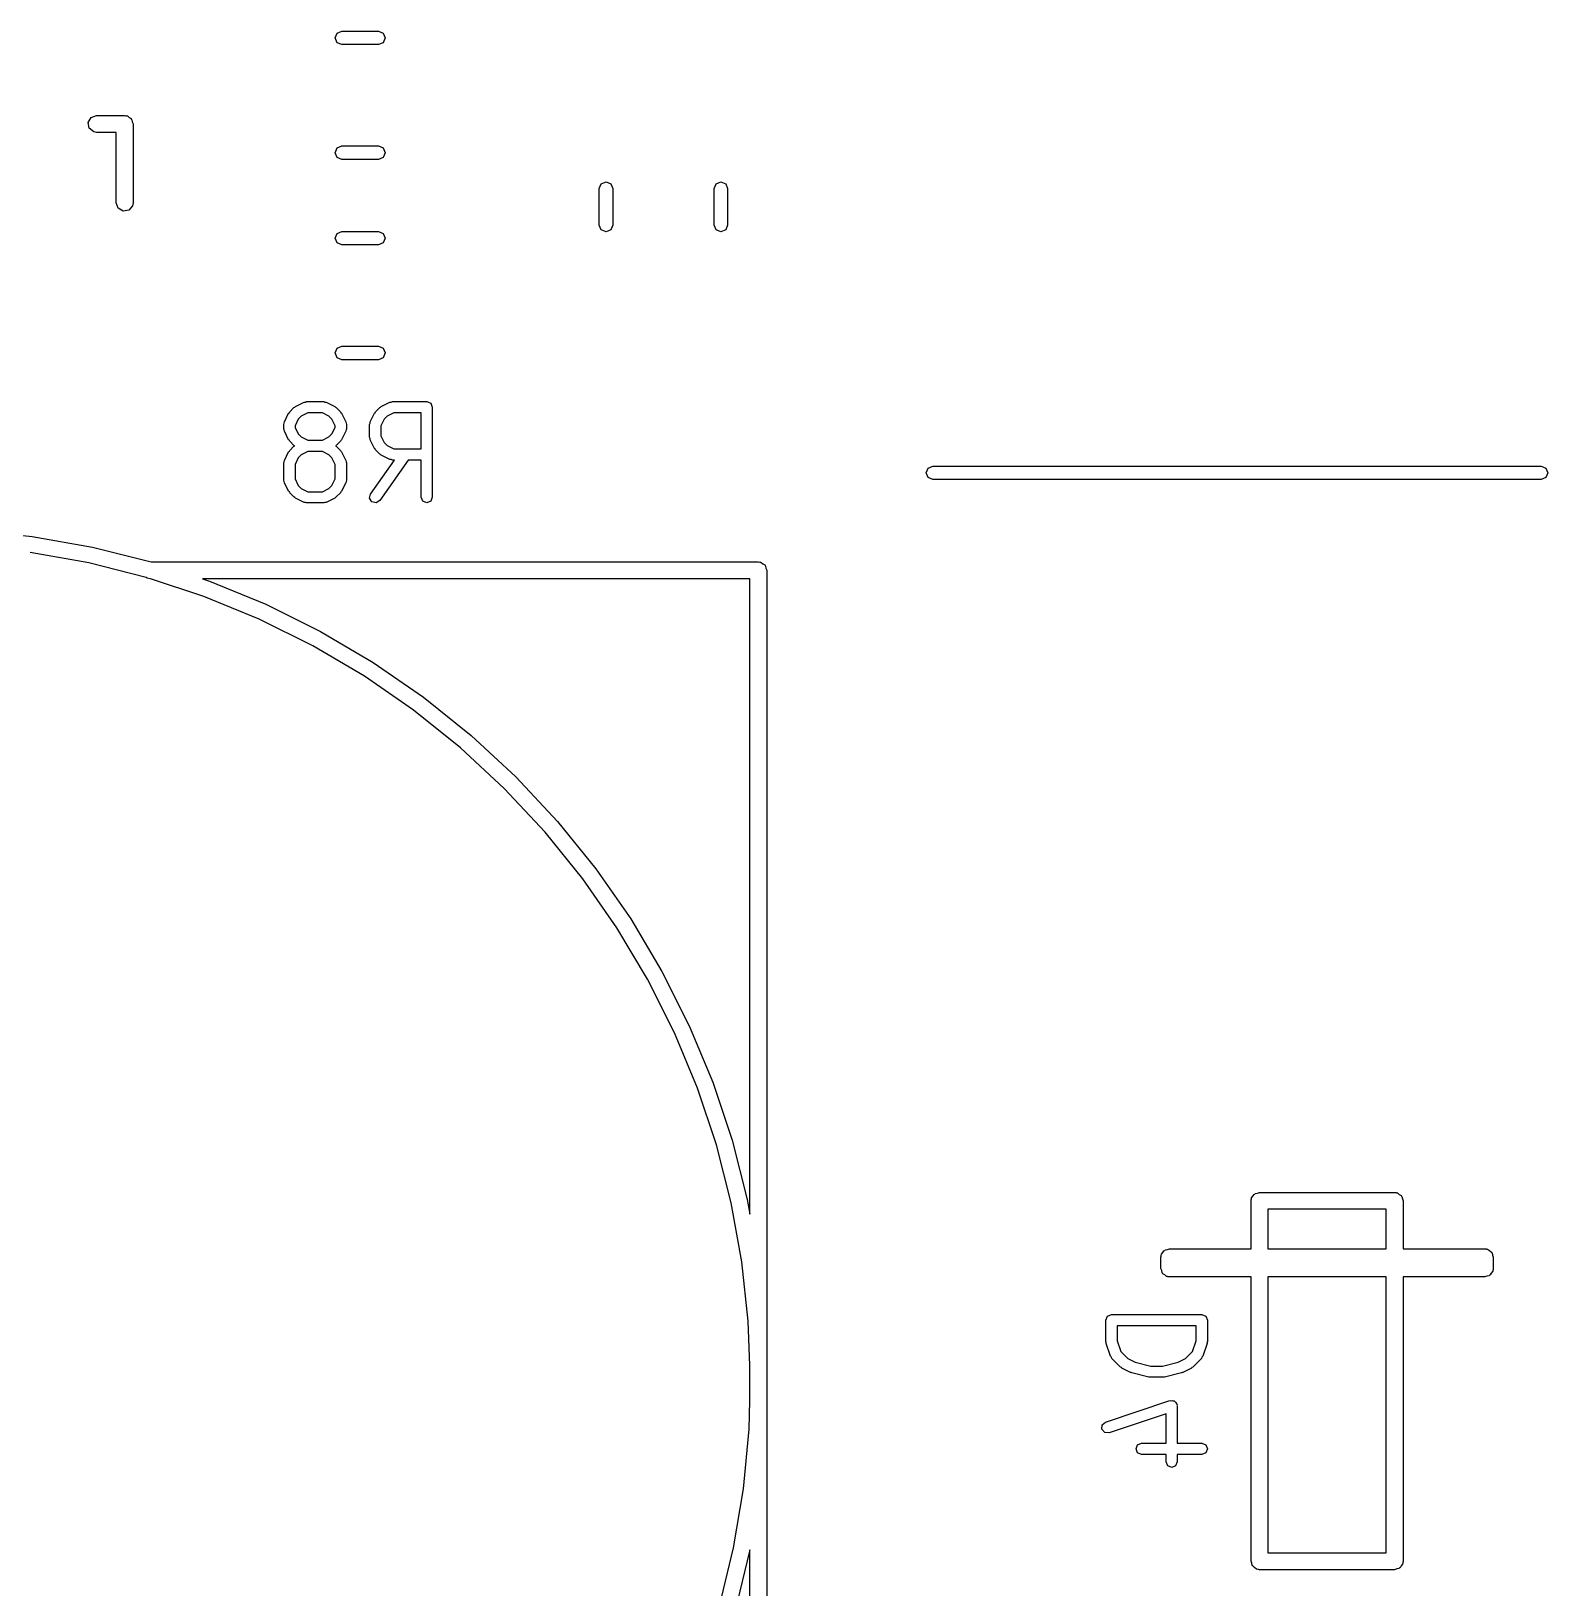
# Model space of a CAD drawing. Extents: x 0.03 to 2.09, y 0.22 to 4.14.
# Drawn here: x 0.573 to 1.103, y 2.457 to 3.002 of the extents above; entities that cross this region are included whole.
import ezdxf

# ---------------------------------------------------------------- set-up
doc = ezdxf.new("R2010")
doc.units = 0
doc.header["$MEASUREMENT"] = 0
doc.layers.add('BLACK', color=7, linetype='CONTINUOUS')

msp = doc.modelspace()

# ---------------------------------------------------------------- linework, layer by layer
at = {"layer": 'BLACK', "linetype": 'CONTINUOUS'}
for p, q in [((0.678847, 2.99913), (0.679539, 3.0008)), ((0.679539, 2.99746), (0.678847, 2.99913)), ((0.679539, 3.0008), (0.681209, 3.0015)), ((0.681209, 3.0015), (0.694027, 3.0015)), ((0.694027, 3.0015), (0.695697, 3.0008)), ((0.695697, 3.0008), (0.696389, 2.99913)), ((0.696389, 2.99913), (0.695697, 2.99746)), ((0.681209, 2.99677), (0.679539, 2.99746)), ((0.694027, 2.99677), (0.681209, 2.99677)), ((0.695697, 2.99746), (0.694027, 2.99677)), ((0.593571, 2.97132), (0.595469, 2.97201)), ((0.595469, 2.97201), (0.605269, 2.97201)), ((0.605269, 2.97201), (0.605652, 2.97194)), ((0.605652, 2.97194), (0.605781, 2.97196)), ((0.605781, 2.97196), (0.605895, 2.9719)), ((0.605895, 2.9719), (0.606278, 2.97183)), ((0.606278, 2.97183), (0.606866, 2.97134)), ((0.592561, 2.96957), (0.593571, 2.97132)), ((0.592911, 2.96758), (0.592561, 2.96957)), ((0.594459, 2.96628), (0.592911, 2.96758)), ((0.606866, 2.97134), (0.60753, 2.97095)), ((0.60753, 2.97095), (0.607622, 2.9707)), ((0.607622, 2.9707), (0.607826, 2.97053)), ((0.607826, 2.97053), (0.607959, 2.96978)), ((0.607959, 2.96978), (0.608221, 2.96906)), ((0.608221, 2.96906), (0.608221, 2.94146)), ((0.595469, 2.9661), (0.594459, 2.96628)), ((0.602316, 2.9661), (0.595469, 2.9661)), ((0.602316, 2.94146), (0.602316, 2.9661)), ((0.679539, 2.96065), (0.681209, 2.96134)), ((0.681209, 2.96134), (0.694027, 2.96134)), ((0.694027, 2.96134), (0.695697, 2.96065)), ((0.678847, 2.95898), (0.679539, 2.96065)), ((0.679539, 2.95731), (0.678847, 2.95898)), ((0.681209, 2.95661), (0.679539, 2.95731)), ((0.694027, 2.95661), (0.681209, 2.95661)), ((0.695697, 2.95731), (0.694027, 2.95661)), ((0.695697, 2.96065), (0.696389, 2.95898)), ((0.696389, 2.95898), (0.695697, 2.95731)), ((0.771181, 2.94647), (0.771873, 2.94814)), ((0.771181, 2.93365), (0.771181, 2.94647)), ((0.771873, 2.94814), (0.773543, 2.94883)), ((0.773543, 2.94883), (0.775214, 2.94814)), ((0.775214, 2.94814), (0.775906, 2.94647)), ((0.775906, 2.94647), (0.775906, 2.93365)), ((0.811339, 2.94647), (0.81203, 2.94814)), ((0.811339, 2.93365), (0.811339, 2.94647)), ((0.81203, 2.94814), (0.813701, 2.94883)), ((0.813701, 2.94883), (0.815371, 2.94814)), ((0.815371, 2.94814), (0.816063, 2.94647)), ((0.816063, 2.94647), (0.816063, 2.93365)), ((0.603007, 2.93956), (0.602316, 2.94146)), ((0.604756, 2.93855), (0.603007, 2.93956)), ((0.608043, 2.94045), (0.606745, 2.9389)), ((0.608221, 2.94146), (0.608043, 2.94045)), ((0.606745, 2.9389), (0.604756, 2.93855)), ((0.678847, 2.92913), (0.679539, 2.9308)), ((0.679539, 2.92746), (0.678847, 2.92913)), ((0.679539, 2.9308), (0.681209, 2.9315)), ((0.681209, 2.9315), (0.694027, 2.9315)), ((0.694027, 2.9315), (0.695697, 2.9308)), ((0.695697, 2.9308), (0.696389, 2.92913)), ((0.696389, 2.92913), (0.695697, 2.92746)), ((0.771873, 2.93198), (0.771181, 2.93365)), ((0.773543, 2.93129), (0.771873, 2.93198)), ((0.775214, 2.93198), (0.773543, 2.93129)), ((0.775906, 2.93365), (0.775214, 2.93198)), ((0.81203, 2.93198), (0.811339, 2.93365)), ((0.813701, 2.93129), (0.81203, 2.93198)), ((0.815371, 2.93198), (0.813701, 2.93129)), ((0.816063, 2.93365), (0.815371, 2.93198)), ((0.681209, 2.92677), (0.679539, 2.92746)), ((0.694027, 2.92677), (0.681209, 2.92677)), ((0.695697, 2.92746), (0.694027, 2.92677)), ((0.678847, 2.88898), (0.679539, 2.89065)), ((0.679539, 2.89065), (0.681209, 2.89134)), ((0.681209, 2.89134), (0.694027, 2.89134)), ((0.694027, 2.89134), (0.695697, 2.89065)), ((0.695697, 2.89065), (0.696389, 2.88898)), ((0.679539, 2.88731), (0.678847, 2.88898)), ((0.681209, 2.88661), (0.679539, 2.88731)), ((0.694027, 2.88661), (0.681209, 2.88661)), ((0.695697, 2.88731), (0.694027, 2.88661)), ((0.696389, 2.88898), (0.695697, 2.88731)), ((0.662855, 2.8681), (0.662979, 2.8684)), ((0.662979, 2.8684), (0.664479, 2.8699)), ((0.664479, 2.8699), (0.664778, 2.87002)), ((0.664778, 2.87002), (0.66499, 2.87026)), ((0.66499, 2.87026), (0.66799, 2.87176)), ((0.66799, 2.87176), (0.668447, 2.8718)), ((0.668447, 2.8718), (0.66887, 2.87197)), ((0.66887, 2.87197), (0.67487, 2.87197)), ((0.67487, 2.87197), (0.675293, 2.8718)), ((0.675293, 2.8718), (0.67575, 2.87176)), ((0.67575, 2.87176), (0.67875, 2.87026)), ((0.67875, 2.87026), (0.678962, 2.87002)), ((0.678962, 2.87002), (0.679261, 2.8699)), ((0.679261, 2.8699), (0.680761, 2.8684)), ((0.680761, 2.8684), (0.680885, 2.8681)), ((0.692851, 2.8681), (0.692975, 2.8684)), ((0.692975, 2.8684), (0.694475, 2.8699)), ((0.694475, 2.8699), (0.694774, 2.87002)), ((0.694774, 2.87002), (0.694987, 2.87026)), ((0.694987, 2.87026), (0.697986, 2.87176)), ((0.697986, 2.87176), (0.698443, 2.8718)), ((0.698443, 2.8718), (0.698867, 2.87197)), ((0.698867, 2.87197), (0.710865, 2.87197)), ((0.710865, 2.87197), (0.712257, 2.8714)), ((0.712257, 2.8714), (0.712834, 2.87)), ((0.712834, 2.87), (0.712834, 2.83851)), ((0.660903, 2.864), (0.661078, 2.86443)), ((0.660903, 2.8625), (0.660903, 2.864)), ((0.661078, 2.86443), (0.661111, 2.86488)), ((0.661111, 2.86488), (0.66261, 2.86788)), ((0.66261, 2.86788), (0.662855, 2.8681)), ((0.665989, 2.86584), (0.66484, 2.86354)), ((0.66484, 2.86354), (0.66484, 2.86297)), ((0.66484, 2.86297), (0.665989, 2.86067)), ((0.667037, 2.86689), (0.665989, 2.86584)), ((0.669335, 2.86804), (0.667037, 2.86689)), ((0.674405, 2.86804), (0.669335, 2.86804)), ((0.676703, 2.86689), (0.674405, 2.86804)), ((0.677751, 2.86584), (0.676703, 2.86689)), ((0.6789, 2.86354), (0.677751, 2.86584)), ((0.677751, 2.86067), (0.6789, 2.86297)), ((0.6789, 2.86297), (0.6789, 2.86354)), ((0.680885, 2.8681), (0.68113, 2.86788)), ((0.68113, 2.86788), (0.68263, 2.86488)), ((0.68263, 2.86488), (0.682662, 2.86443)), ((0.682662, 2.86443), (0.682837, 2.864)), ((0.682837, 2.864), (0.682837, 2.8625)), ((0.690899, 2.864), (0.691074, 2.86443)), ((0.690899, 2.85951), (0.690899, 2.864)), ((0.691074, 2.86443), (0.691107, 2.86488)), ((0.691107, 2.86488), (0.692607, 2.86788)), ((0.692607, 2.86788), (0.692851, 2.8681)), ((0.695985, 2.86584), (0.694836, 2.86354)), ((0.694836, 2.86354), (0.694836, 2.85997)), ((0.697033, 2.86689), (0.695985, 2.86584)), ((0.699331, 2.86804), (0.697033, 2.86689)), ((0.708897, 2.86804), (0.699331, 2.86804)), ((0.708897, 2.85547), (0.708897, 2.86804)), ((0.661078, 2.86208), (0.660903, 2.8625)), ((0.661111, 2.86162), (0.661078, 2.86208)), ((0.66261, 2.85862), (0.661111, 2.86162)), ((0.662855, 2.85841), (0.66261, 2.85862)), ((0.662979, 2.85811), (0.662855, 2.85841)), ((0.664479, 2.85661), (0.662979, 2.85811)), ((0.665989, 2.86067), (0.667037, 2.85962)), ((0.667037, 2.85962), (0.669335, 2.85847)), ((0.669335, 2.85847), (0.674405, 2.85847)), ((0.674405, 2.85847), (0.676703, 2.85962)), ((0.676703, 2.85962), (0.677751, 2.86067)), ((0.680761, 2.85811), (0.679261, 2.85661)), ((0.680885, 2.85841), (0.680761, 2.85811)), ((0.68113, 2.85862), (0.680885, 2.85841)), ((0.68263, 2.86162), (0.68113, 2.85862)), ((0.682662, 2.86208), (0.68263, 2.86162)), ((0.682837, 2.8625), (0.682662, 2.86208)), ((0.691074, 2.85908), (0.690899, 2.85951)), ((0.691107, 2.85862), (0.691074, 2.85908)), ((0.692607, 2.85563), (0.691107, 2.85862)), ((0.694836, 2.85997), (0.695985, 2.85767)), ((0.695985, 2.85767), (0.697033, 2.85662)), ((0.661111, 2.85139), (0.66261, 2.85439)), ((0.66261, 2.85439), (0.662855, 2.8546)), ((0.662855, 2.8546), (0.662979, 2.8549)), ((0.662979, 2.8549), (0.664479, 2.8564)), ((0.664739, 2.85651), (0.664479, 2.85661)), ((0.664479, 2.8564), (0.664739, 2.85651)), ((0.665989, 2.85234), (0.66484, 2.85004)), ((0.667037, 2.85339), (0.665989, 2.85234)), ((0.669335, 2.85454), (0.667037, 2.85339)), ((0.674405, 2.85454), (0.669335, 2.85454)), ((0.676703, 2.85339), (0.674405, 2.85454)), ((0.677751, 2.85234), (0.676703, 2.85339)), ((0.6789, 2.85004), (0.677751, 2.85234)), ((0.679261, 2.85661), (0.679001, 2.85651)), ((0.679001, 2.85651), (0.679261, 2.8564)), ((0.679261, 2.8564), (0.680761, 2.8549)), ((0.680761, 2.8549), (0.680885, 2.8546)), ((0.680885, 2.8546), (0.68113, 2.85439)), ((0.68113, 2.85439), (0.68263, 2.85139)), ((0.692851, 2.85541), (0.692607, 2.85563)), ((0.692975, 2.85511), (0.692851, 2.85541)), ((0.694475, 2.85361), (0.692975, 2.85511)), ((0.694774, 2.85349), (0.694475, 2.85361)), ((0.694987, 2.85324), (0.694774, 2.85349)), ((0.697986, 2.85175), (0.694987, 2.85324)), ((0.697033, 2.85662), (0.699331, 2.85547)), ((0.699331, 2.85547), (0.708897, 2.85547)), ((0.660903, 2.85051), (0.661078, 2.85093)), ((0.660903, 2.84451), (0.660903, 2.85051)), ((0.661078, 2.85093), (0.661111, 2.85139)), ((0.66484, 2.85004), (0.66484, 2.84497)), ((0.6789, 2.84497), (0.6789, 2.85004)), ((0.68263, 2.85139), (0.682662, 2.85093)), ((0.682662, 2.85093), (0.682837, 2.85051)), ((0.682837, 2.85051), (0.682837, 2.84451)), ((0.691255, 2.83964), (0.699585, 2.85154)), ((0.704391, 2.85154), (0.69448, 2.83738)), ((0.698443, 2.85171), (0.697986, 2.85175)), ((0.698867, 2.85154), (0.698443, 2.85171)), ((0.699585, 2.85154), (0.698867, 2.85154)), ((0.708897, 2.85154), (0.704391, 2.85154)), ((0.708897, 2.83851), (0.708897, 2.85154)), ((0.885433, 2.84705), (0.886125, 2.84872)), ((0.886125, 2.84538), (0.885433, 2.84705)), ((0.886125, 2.84872), (0.887795, 2.84941)), ((0.887795, 2.84941), (1.10039, 2.84941)), ((1.10039, 2.84941), (1.10206, 2.84872)), ((1.10206, 2.84872), (1.10276, 2.84705)), ((1.10276, 2.84705), (1.10206, 2.84538)), ((0.661078, 2.84408), (0.660903, 2.84451)), ((0.661111, 2.84363), (0.661078, 2.84408)), ((0.66261, 2.84063), (0.661111, 2.84363)), ((0.66484, 2.84497), (0.665989, 2.84267)), ((0.665989, 2.84267), (0.667037, 2.84163)), ((0.667037, 2.84163), (0.669335, 2.84048)), ((0.674405, 2.84048), (0.676703, 2.84163)), ((0.676703, 2.84163), (0.677751, 2.84267)), ((0.677751, 2.84267), (0.6789, 2.84497)), ((0.68263, 2.84363), (0.68113, 2.84063)), ((0.682662, 2.84408), (0.68263, 2.84363)), ((0.682837, 2.84451), (0.682662, 2.84408)), ((0.887795, 2.84469), (0.886125, 2.84538)), ((1.10039, 2.84469), (0.887795, 2.84469)), ((1.10206, 2.84538), (1.10039, 2.84469)), ((0.662855, 2.84041), (0.66261, 2.84063)), ((0.662979, 2.84012), (0.662855, 2.84041)), ((0.664479, 2.83862), (0.662979, 2.84012)), ((0.664778, 2.83849), (0.664479, 2.83862)), ((0.66499, 2.83825), (0.664778, 2.83849)), ((0.66799, 2.83675), (0.66499, 2.83825)), ((0.668447, 2.83671), (0.66799, 2.83675)), ((0.66887, 2.83654), (0.668447, 2.83671)), ((0.67487, 2.83654), (0.66887, 2.83654)), ((0.669335, 2.84048), (0.674405, 2.84048)), ((0.675293, 2.83671), (0.67487, 2.83654)), ((0.67575, 2.83675), (0.675293, 2.83671)), ((0.67875, 2.83825), (0.67575, 2.83675)), ((0.678962, 2.83849), (0.67875, 2.83825)), ((0.679261, 2.83862), (0.678962, 2.83849)), ((0.680761, 2.84012), (0.679261, 2.83862)), ((0.680885, 2.84041), (0.680761, 2.84012)), ((0.68113, 2.84063), (0.680885, 2.84041)), ((0.690929, 2.83817), (0.691255, 2.83964)), ((0.691739, 2.8369), (0.690929, 2.83817)), ((0.69321, 2.83657), (0.691739, 2.8369)), ((0.69448, 2.83738), (0.69321, 2.83657)), ((0.709473, 2.83712), (0.708897, 2.83851)), ((0.710865, 2.83654), (0.709473, 2.83712)), ((0.712257, 2.83712), (0.710865, 2.83654)), ((0.712834, 2.83851), (0.712257, 2.83712)), ((0.55178, 2.82707), (0.573001, 2.82485)), ((0.573001, 2.82485), (0.59401, 2.82113)), ((0.59401, 2.82113), (0.614578, 2.81594)), ((0.592813, 2.81555), (0.572207, 2.8192)), ((0.612825, 2.8105), (0.592813, 2.81555)), ((0.614578, 2.81594), (0.826772, 2.81594)), ((0.826772, 2.81594), (0.827155, 2.81588)), ((0.827155, 2.81588), (0.827284, 2.8159)), ((0.827284, 2.8159), (0.827398, 2.81583)), ((0.827398, 2.81583), (0.827782, 2.81577)), ((0.827782, 2.81577), (0.828369, 2.81527)), ((0.828369, 2.81527), (0.829034, 2.81489)), ((0.829034, 2.81489), (0.829125, 2.81464)), ((0.829125, 2.81464), (0.829329, 2.81447)), ((0.829329, 2.81447), (0.829462, 2.81371)), ((0.613163, 2.81022), (0.612825, 2.8105)), ((0.614173, 2.81004), (0.613163, 2.81022)), ((0.614293, 2.81004), (0.614173, 2.81004)), ((0.632981, 2.80388), (0.614293, 2.81004)), ((0.632516, 2.81004), (0.634962, 2.80923)), ((0.823819, 2.81004), (0.632516, 2.81004)), ((0.634962, 2.80923), (0.654696, 2.80112)), ((0.823819, 2.58786), (0.823819, 2.81004)), ((0.829462, 2.81371), (0.829724, 2.81299)), ((0.829724, 2.81299), (0.829724, 2.24606)), ((0.652337, 2.79592), (0.632981, 2.80388)), ((0.654696, 2.80112), (0.673798, 2.79162)), ((0.671074, 2.7866), (0.652337, 2.79592)), ((0.673798, 2.79162), (0.692173, 2.78077)), ((0.689096, 2.77596), (0.671074, 2.7866)), ((0.706312, 2.76406), (0.689096, 2.77596)), ((0.692173, 2.78077), (0.709725, 2.76864)), ((0.709725, 2.76864), (0.726365, 2.75528)), ((0.722633, 2.75096), (0.706312, 2.76406)), ((0.726365, 2.75528), (0.742007, 2.74077)), ((0.737976, 2.73673), (0.722633, 2.75096)), ((0.742007, 2.74077), (0.756572, 2.72518)), ((0.752262, 2.72144), (0.737976, 2.73673)), ((0.765418, 2.70516), (0.752262, 2.72144)), ((0.756572, 2.72518), (0.769985, 2.70859)), ((0.777377, 2.68799), (0.765418, 2.70516)), ((0.769985, 2.70859), (0.782177, 2.69108)), ((0.782177, 2.69108), (0.793086, 2.67274)), ((0.788077, 2.67), (0.777377, 2.68799)), ((0.793086, 2.67274), (0.802656, 2.65367)), ((0.797464, 2.6513), (0.788077, 2.67)), ((0.80549, 2.63197), (0.797464, 2.6513)), ((0.802656, 2.65367), (0.810838, 2.63397)), ((0.812113, 2.61212), (0.80549, 2.63197)), ((0.810838, 2.63397), (0.817591, 2.61373)), ((0.817591, 2.61373), (0.822879, 2.59306)), ((0.817299, 2.59184), (0.812113, 2.61212)), ((0.821023, 2.57125), (0.817299, 2.59184)), ((0.822879, 2.59306), (0.823819, 2.58786)), ((0.999016, 2.59252), (0.999083, 2.5929)), ((0.999016, 2.57579), (0.999016, 2.59252)), ((0.999061, 2.59303), (0.999126, 2.59315)), ((0.999083, 2.5929), (0.999061, 2.59303)), ((0.999126, 2.59315), (0.999194, 2.59353)), ((0.999194, 2.59353), (0.999687, 2.59412)), ((0.999687, 2.59412), (1.00007, 2.59478)), ((1.00007, 2.59478), (1.00032, 2.59487)), ((1.00032, 2.59487), (1.00049, 2.59508)), ((1.00049, 2.59508), (1.00125, 2.59521)), ((1.00125, 2.59521), (1.00197, 2.59547)), ((1.00197, 2.59547), (1.04921, 2.59547)), ((1.04921, 2.59547), (1.0496, 2.5954)), ((1.0496, 2.5954), (1.04973, 2.59543)), ((1.04973, 2.59543), (1.04984, 2.59536)), ((1.04984, 2.59536), (1.05022, 2.59529)), ((1.05022, 2.59529), (1.05081, 2.5948)), ((1.05081, 2.5948), (1.05147, 2.59442)), ((1.05147, 2.59442), (1.05157, 2.59417)), ((1.05157, 2.59417), (1.05177, 2.594)), ((1.05177, 2.594), (1.0519, 2.59324)), ((1.0519, 2.59324), (1.05217, 2.59252)), ((1.05217, 2.59252), (1.05217, 2.57579)), ((1.00492, 2.58957), (1.00492, 2.57579)), ((1.04626, 2.58957), (1.00492, 2.58957)), ((1.04626, 2.57579), (1.04626, 2.58957)), ((0.968191, 2.57443), (0.968574, 2.5751)), ((0.968574, 2.5751), (0.968825, 2.57519)), ((0.968825, 2.57519), (0.968996, 2.57539)), ((0.968996, 2.57539), (0.969752, 2.57553)), ((0.969752, 2.57553), (0.970472, 2.57579)), ((0.970472, 2.57579), (0.999016, 2.57579)), ((1.00492, 2.57579), (1.04626, 2.57579)), ((1.05217, 2.57579), (1.08071, 2.57579)), ((1.08071, 2.57579), (1.08109, 2.57572)), ((1.08109, 2.57572), (1.08122, 2.57574)), ((1.08122, 2.57574), (1.08134, 2.57568)), ((1.08134, 2.57568), (1.08172, 2.57561)), ((1.08172, 2.57561), (1.08231, 2.57512)), ((1.08231, 2.57512), (1.08297, 2.57473)), ((1.08297, 2.57473), (1.08306, 2.57448)), ((1.08306, 2.57448), (1.08327, 2.57431)), ((0.823265, 2.55044), (0.821023, 2.57125)), ((0.96752, 2.57283), (0.967587, 2.57322)), ((0.96752, 2.5689), (0.96752, 2.57283)), ((0.967565, 2.57335), (0.96763, 2.57346)), ((0.967587, 2.57322), (0.967565, 2.57335)), ((0.96763, 2.57346), (0.967698, 2.57384)), ((0.967698, 2.57384), (0.968191, 2.57443)), ((1.08327, 2.57431), (1.0834, 2.57356)), ((1.0834, 2.57356), (1.08366, 2.57283)), ((1.08366, 2.57283), (1.08366, 2.5689)), ((0.967782, 2.56818), (0.96752, 2.5689)), ((0.967915, 2.56742), (0.967782, 2.56818)), ((0.968119, 2.56725), (0.967915, 2.56742)), ((0.968211, 2.567), (0.968119, 2.56725)), ((0.968875, 2.56662), (0.968211, 2.567)), ((0.969463, 2.56612), (0.968875, 2.56662)), ((0.969846, 2.56606), (0.969463, 2.56612)), ((0.96996, 2.56599), (0.969846, 2.56606)), ((0.970089, 2.56601), (0.96996, 2.56599)), ((0.970472, 2.56594), (0.970089, 2.56601)), ((0.999016, 2.56594), (0.970472, 2.56594)), ((0.999016, 2.46654), (0.999016, 2.56594)), ((1.00492, 2.56594), (1.00492, 2.46949)), ((1.04626, 2.56594), (1.00492, 2.56594)), ((1.04626, 2.46949), (1.04626, 2.56594)), ((1.08071, 2.56594), (1.05217, 2.56594)), ((1.05217, 2.56594), (1.05217, 2.46654)), ((1.08143, 2.56621), (1.08071, 2.56594)), ((1.08219, 2.56634), (1.08143, 2.56621)), ((1.08236, 2.56654), (1.08219, 2.56634)), ((1.08261, 2.56664), (1.08236, 2.56654)), ((1.08299, 2.5673), (1.08261, 2.56664)), ((1.08348, 2.56789), (1.08299, 2.5673)), ((1.08355, 2.56827), (1.08348, 2.56789)), ((1.08362, 2.56838), (1.08355, 2.56827)), ((1.08366, 2.5689), (1.08359, 2.56851)), ((1.08359, 2.56851), (1.08362, 2.56838)), ((0.94888, 2.5522), (0.950272, 2.55277)), ((0.950272, 2.55277), (0.981768, 2.55277)), ((0.981768, 2.55277), (0.98316, 2.5522)), ((0.823819, 2.53498), (0.823265, 2.55044)), ((0.948303, 2.55081), (0.94888, 2.5522)), ((0.948303, 2.54331), (0.948303, 2.55081)), ((0.95224, 2.54884), (0.95224, 2.54363)), ((0.979799, 2.54884), (0.95224, 2.54884)), ((0.979799, 2.54363), (0.979799, 2.54884)), ((0.98316, 2.5522), (0.983736, 2.55081)), ((0.983736, 2.55081), (0.983736, 2.54331)), ((0.948427, 2.54301), (0.948303, 2.54331)), ((0.948404, 2.54268), (0.948427, 2.54301)), ((0.949904, 2.53819), (0.948404, 2.54268)), ((0.95224, 2.54363), (0.953492, 2.53987)), ((0.978548, 2.53987), (0.979799, 2.54363)), ((0.983635, 2.54268), (0.982136, 2.53819)), ((0.983736, 2.54331), (0.983612, 2.54301)), ((0.983612, 2.54301), (0.983635, 2.54268)), ((0.950204, 2.53784), (0.949904, 2.53819)), ((0.95038, 2.53742), (0.950204, 2.53784)), ((0.953379, 2.53442), (0.95038, 2.53742)), ((0.953492, 2.53987), (0.955937, 2.53743)), ((0.955937, 2.53743), (0.958458, 2.53617)), ((0.973582, 2.53617), (0.976102, 2.53743)), ((0.976102, 2.53743), (0.978548, 2.53987)), ((0.98166, 2.53742), (0.97866, 2.53442)), ((0.981835, 2.53784), (0.98166, 2.53742)), ((0.982136, 2.53819), (0.981835, 2.53784)), ((0.823819, 2.52275), (0.823819, 2.53498)), ((0.953679, 2.53429), (0.953379, 2.53442)), ((0.953891, 2.53405), (0.953679, 2.53429)), ((0.956891, 2.53255), (0.953891, 2.53405)), ((0.957114, 2.53253), (0.956891, 2.53255)), ((0.957293, 2.5324), (0.957114, 2.53253)), ((0.963293, 2.5309), (0.957293, 2.5324)), ((0.958458, 2.53617), (0.964012, 2.53478)), ((0.96354, 2.53094), (0.963293, 2.5309)), ((0.96377, 2.53084), (0.96354, 2.53094)), ((0.964012, 2.53478), (0.968027, 2.53478)), ((0.968027, 2.53478), (0.973582, 2.53617)), ((0.9685, 2.53094), (0.96827, 2.53084)), ((0.968747, 2.5309), (0.9685, 2.53094)), ((0.974746, 2.5324), (0.968747, 2.5309)), ((0.974926, 2.53253), (0.974746, 2.5324)), ((0.975149, 2.53255), (0.974926, 2.53253)), ((0.978149, 2.53405), (0.975149, 2.53255)), ((0.978361, 2.53429), (0.978149, 2.53405)), ((0.97866, 2.53442), (0.978361, 2.53429)), ((0.96827, 2.53084), (0.96377, 2.53084)), ((0.823529, 2.51269), (0.823819, 2.52275)), ((0.94815, 2.51518), (0.970647, 2.52268)), ((0.970647, 2.52268), (0.97097, 2.52265)), ((0.97097, 2.52265), (0.971269, 2.52278)), ((0.971269, 2.52278), (0.971693, 2.5226)), ((0.971693, 2.5226), (0.97215, 2.52257)), ((0.97215, 2.52257), (0.972362, 2.52233)), ((0.972362, 2.52233), (0.972661, 2.5222)), ((0.972661, 2.5222), (0.972836, 2.52178)), ((0.972836, 2.52178), (0.973137, 2.52143)), ((0.973137, 2.52143), (0.973114, 2.52111)), ((0.973114, 2.52111), (0.973238, 2.52081)), ((0.973238, 2.52081), (0.973238, 2.50778)), ((0.947011, 2.51419), (0.94815, 2.51518)), ((0.969301, 2.51808), (0.949394, 2.51144)), ((0.969301, 2.50778), (0.969301, 2.51808)), ((0.821578, 2.49185), (0.823529, 2.51269)), ((0.946905, 2.51269), (0.947011, 2.51419)), ((0.947892, 2.51155), (0.946905, 2.51269)), ((0.949394, 2.51144), (0.947892, 2.51155)), ((0.958802, 2.50581), (0.959379, 2.5072)), ((0.959379, 2.50442), (0.958802, 2.50581)), ((0.959379, 2.5072), (0.960771, 2.50778)), ((0.960771, 2.50384), (0.959379, 2.50442)), ((0.960771, 2.50778), (0.969301, 2.50778)), ((0.969301, 2.50384), (0.960771, 2.50384)), ((0.969301, 2.50131), (0.969301, 2.50384)), ((0.973238, 2.50778), (0.981768, 2.50778)), ((0.981768, 2.50384), (0.973238, 2.50384)), ((0.973238, 2.50384), (0.973238, 2.50131)), ((0.981768, 2.50778), (0.98316, 2.5072)), ((0.98316, 2.50442), (0.981768, 2.50384)), ((0.98316, 2.5072), (0.983736, 2.50581)), ((0.983736, 2.50581), (0.98316, 2.50442)), ((0.969877, 2.49992), (0.969301, 2.50131)), ((0.971269, 2.49934), (0.969877, 2.49992)), ((0.972661, 2.49992), (0.971269, 2.49934)), ((0.973238, 2.50131), (0.972661, 2.49992)), ((0.818142, 2.47121), (0.821578, 2.49185)), ((0.813238, 2.45086), (0.818142, 2.47121)), ((0.823737, 2.47007), (0.818738, 2.44933)), ((0.823819, 2.47056), (0.823737, 2.47007)), ((0.823819, 2.24896), (0.823819, 2.47056)), ((0.999278, 2.46581), (0.999016, 2.46654)), ((0.999411, 2.46506), (0.999278, 2.46581)), ((1.00492, 2.46949), (1.04626, 2.46949)), ((1.05205, 2.46591), (1.05199, 2.46553)), ((1.05212, 2.46602), (1.05205, 2.46591)), ((1.05217, 2.46654), (1.0521, 2.46615)), ((1.0521, 2.46615), (1.05212, 2.46602)), ((0.999615, 2.46489), (0.999411, 2.46506)), ((0.999707, 2.46464), (0.999615, 2.46489)), ((1.00037, 2.46425), (0.999707, 2.46464)), ((1.00096, 2.46376), (1.00037, 2.46425)), ((1.00134, 2.46369), (1.00096, 2.46376)), ((1.00146, 2.46363), (1.00134, 2.46369)), ((1.00158, 2.46365), (1.00146, 2.46363)), ((1.00197, 2.46358), (1.00158, 2.46365)), ((1.04921, 2.46358), (1.00197, 2.46358)), ((1.04993, 2.46385), (1.04921, 2.46358)), ((1.05069, 2.46398), (1.04993, 2.46385)), ((1.05086, 2.46418), (1.05069, 2.46398)), ((1.05111, 2.46427), (1.05086, 2.46418)), ((1.05149, 2.46494), (1.05111, 2.46427)), ((1.05199, 2.46553), (1.05149, 2.46494))]:
    msp.add_line(p, q, dxfattribs=at)

doc.saveas('drawing.dxf')
